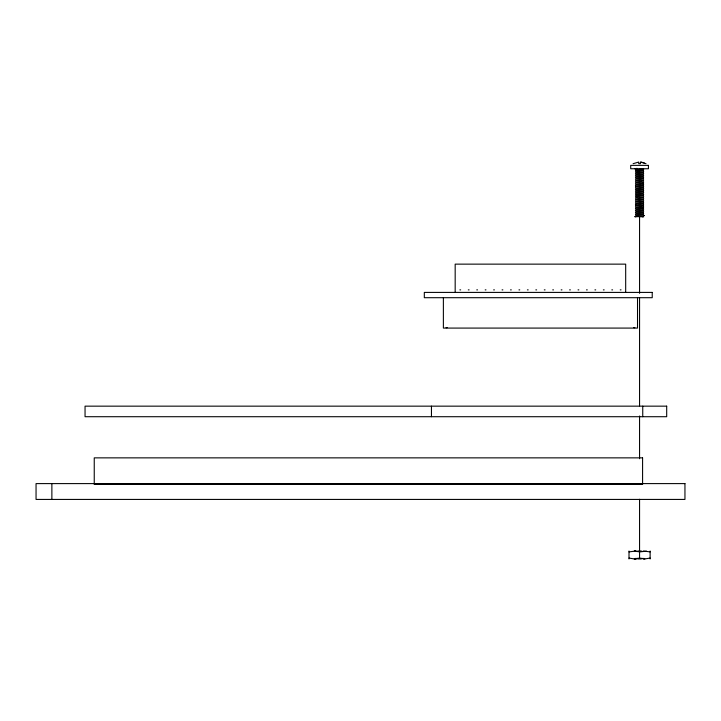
<?xml version="1.0" encoding="UTF-8"?>
<svg xmlns="http://www.w3.org/2000/svg" width="721" height="721" viewBox="0 0 721 721"><rect width="100%" height="100%" fill="white"/><g stroke="black" fill="none" stroke-linecap="round" stroke-linejoin="round"><path stroke-width="1.08" d="M643.556 170.787L635.715 171.742M643.556 172.869L635.715 173.824M643.556 183.278L635.715 184.405M643.556 185.36L635.58 186.397L636.111 186.568M643.556 187.442L635.715 188.569M643.556 189.524L635.715 190.47M643.556 191.597L635.715 192.552M643.556 202.006L635.715 203.133M643.556 204.088L635.58 205.124L636.111 205.305M643.556 206.17L635.715 207.297M643.556 208.252L635.715 209.207M447.182 327.658L446.083 327.658M629.009 551.88L635.958 551.015M636.066 551.177L634.291 551.015L639.563 551.88L646.62 551.177M629.009 558.081L634.291 558.937L639.563 558.081L644.844 558.937L650.117 558.081M643.42 168.795L635.715 169.832M635.715 175.906L643.42 175.041M635.715 177.988L643.42 177.123M635.715 194.634L643.42 193.769M635.715 196.716L643.42 195.679M635.715 211.289L643.42 210.415M635.715 213.362L643.42 212.497M635.715 215.444L643.42 214.407M642.51 216.814L643.42 216.489M637.175 168.363L634.777 168.705L635.417 168.885M636.958 558.703L634.291 558.937L635.958 558.937M633.101 163.685L638.725 162.063L638.725 163.685L640.41 163.685L640.41 162.063L646.025 163.685M643.736 216.814L634.777 216.57L644.349 215.534L643.709 215.363M459.872 289.878L460.656 289.878M468.317 289.878L469.092 289.878M476.752 289.878L477.536 289.878M485.197 289.878L485.972 289.878M493.642 289.878L494.417 289.878M502.077 289.878L502.861 289.878M510.522 289.878L511.297 289.878M518.958 289.878L519.742 289.878M527.402 289.878L528.178 289.878M535.838 289.878L536.622 289.878M544.283 289.878L545.067 289.878M552.728 289.878L553.503 289.878M561.163 289.878L561.947 289.878M569.608 289.878L570.383 289.878M578.044 289.878L578.828 289.878M586.488 289.878L587.273 289.878M594.933 289.878L595.708 289.878M603.369 289.878L604.153 289.878M611.814 289.878L612.589 289.878M620.249 289.878L621.033 289.878M637.734 551.015L641.402 551.015M643.177 551.015L650.117 551.88M634.985 558.46L637.526 558.46M641.609 558.46L644.15 558.46M637.734 558.937L641.402 558.937M643.177 558.937L644.844 558.937M635.048 216.814L636.03 216.814M641.023 162.108L644.195 162.865M643.709 169.579C644.718 170.625 634.408 169.913 635.417 170.958M643.709 171.652C644.718 172.707 634.408 171.995 635.417 173.04M643.709 173.734C644.718 174.788 634.408 174.076 635.417 175.122M643.709 175.816C644.718 176.87 634.408 176.158 635.417 177.204M643.709 177.898C644.718 178.952 634.408 178.24 635.417 179.286M643.709 179.98C644.718 181.034 634.408 180.322 635.417 181.368M643.709 182.062C644.718 183.116 634.408 182.404 635.417 183.449M643.709 184.143C644.718 185.189 634.408 184.477 635.417 185.531M643.709 186.225C644.718 187.271 634.408 186.559 635.417 187.613M643.709 188.307C644.718 189.353 634.408 188.641 635.417 189.695M643.709 190.389C644.718 191.435 634.408 190.723 635.417 191.777M643.709 192.471C644.718 193.516 634.408 192.804 635.417 193.859M643.709 194.553C644.718 195.598 634.408 194.886 635.417 195.941M643.709 196.626C644.718 197.68 634.408 196.968 635.417 198.014M643.709 198.708C644.718 199.762 634.408 199.05 635.417 200.096M643.709 200.789C644.718 201.844 634.408 201.132 635.417 202.177M643.709 202.871C644.718 203.926 634.408 203.214 635.417 204.259M643.709 204.953C644.718 206.008 634.408 205.296 635.417 206.341M643.709 207.035C644.718 208.09 634.408 207.378 635.417 208.423M643.709 209.117C644.718 210.162 634.408 209.451 635.417 210.505M643.709 211.199C644.718 212.244 634.408 211.532 635.417 212.587M643.709 213.281C644.718 214.326 634.408 213.614 635.417 214.669M633.723 327.658L634.822 327.658M643.42 179.024L635.715 180.241M643.42 181.106L635.715 182.323M643.42 197.761L635.715 198.969M643.42 199.834L635.715 201.051M650.117 551.015L650.117 558.937M642.744 406.157L642.744 416.711M639.563 216.814L639.563 293.339M639.563 297.836L639.563 405.86M639.563 415.99L639.563 458.745M639.563 499.256L639.563 551.015M639.563 551.88L639.563 558.081M637.526 297.701L637.526 328.082L443.379 328.082L443.379 297.701M629.009 551.015L629.009 558.937M625.684 292.411L625.684 264.138L455.176 264.138L455.176 292.411M431.455 406.157L431.455 416.711M51.876 483.602L51.876 499.428M648.431 165.37L630.704 165.37L630.704 168.75L648.431 168.75L648.431 165.37M652.226 292.411L424.318 292.411L424.318 297.701L652.226 297.701L652.226 292.411M666.691 406.157L85.051 406.157L85.051 416.711L666.691 416.711L666.691 406.157M642.582 457.862L94.244 457.862L94.244 484.449L642.582 484.449L642.582 457.862M684.95 483.602L36.05 483.602L36.05 499.428L684.95 499.428L684.95 483.602"/></g></svg>
